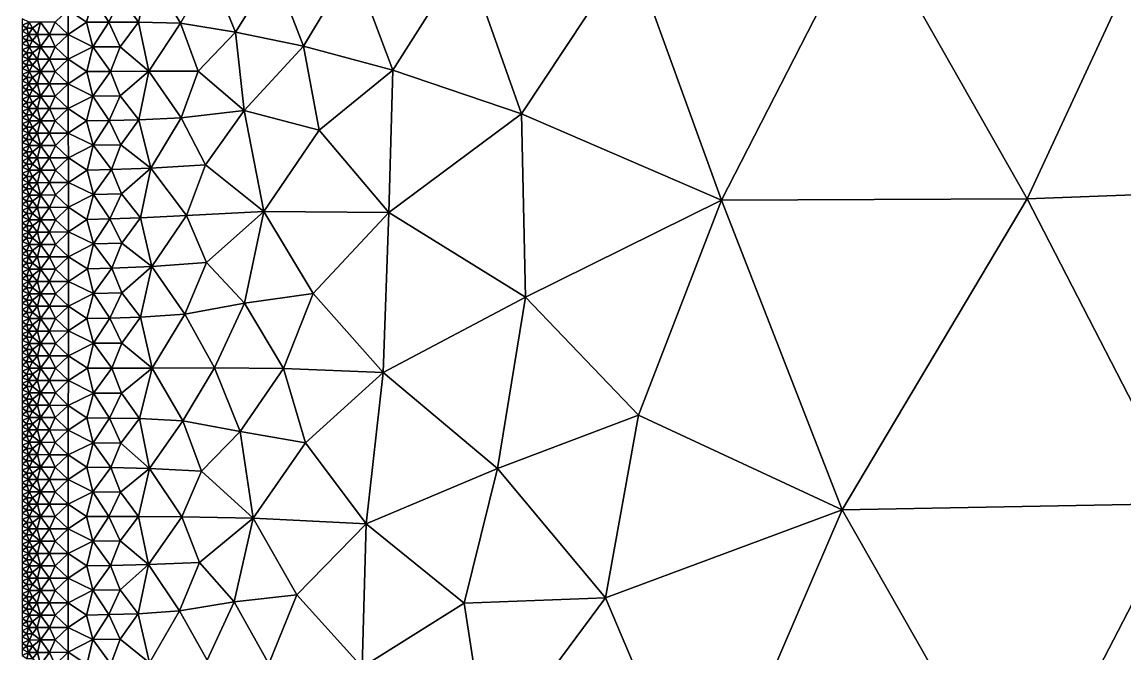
# Model space of a CAD drawing. Header units: metres. Extents: x 1 to 72, y -280 to 0.
# Drawn here: x 1 to 36.75, y -117.62 to -97.16 of the extents above; entities that cross this region are included whole.
import ezdxf

# ---------------------------------------------------------------- set-up
doc = ezdxf.new("R2010")
doc.units = ezdxf.units.M

msp = doc.modelspace()

# ---------------------------------------------------------------- linework, layer by layer
at = {"layer": 'layer', "color": 0}
for points in [[(33.5825, -102.881), (38.3896, -92.5275), (28.378, -93.7334)], [(45.0783, -102.451), (38.3896, -92.5275), (33.5825, -102.881)], [(23.6726, -102.923), (28.378, -93.7334), (20.7201, -94.7943)], [(33.5825, -102.881), (28.378, -93.7334), (23.6726, -102.923)], [(13.0155, -98.7092), (15.3782, -95.001), (11.7231, -95.268)], [(17.1884, -100.131), (15.3782, -95.001), (13.0155, -98.7092)], [(17.1884, -100.131), (20.7201, -94.7943), (15.3782, -95.001)], [(23.6726, -102.923), (20.7201, -94.7943), (17.1884, -100.131)], [(10.1263, -97.9306), (11.7231, -95.268), (9.16863, -95.4787)], [(13.0155, -98.7092), (11.7231, -95.268), (10.1263, -97.9306)], [(5.16825, -95.5267), (4.19933, -96.3503), (4.7739, -97.1569)], [(5.16825, -95.5267), (4.7739, -97.1569), (6.13369, -97.1937)], [(5.16825, -95.5267), (6.13369, -97.1937), (7.10691, -95.4977)], [(7.10691, -95.4977), (6.13369, -97.1937), (7.91557, -97.4803)], [(7.91557, -97.4803), (9.16863, -95.4787), (7.10691, -95.4977)], [(10.1263, -97.9306), (9.16863, -95.4787), (7.91557, -97.4803)], [(3.30418, -96.3534), (2.49474, -96.7552), (3.08923, -97.1567)], [(3.30418, -96.3534), (3.08923, -97.1567), (3.81583, -97.1563)], [(3.30418, -96.3534), (3.81583, -97.1563), (4.19933, -96.3503)], [(4.19933, -96.3503), (3.81583, -97.1563), (4.7739, -97.1569)], [(2.49474, -96.7552), (2.07622, -97.1552), (2.49345, -97.5561)], [(2.49474, -96.7552), (2.49345, -97.5561), (3.08923, -97.1567)], [(1, -97.0536), (1, -97.2538), (1.22552, -97.154)], [(1.22552, -97.154), (1, -97.2538), (1.15502, -97.354)], [(1.22552, -97.154), (1.15502, -97.354), (1.33688, -97.3542)], [(1.22552, -97.154), (1.33688, -97.3542), (1.59409, -97.1544)], [(1.59409, -97.1544), (1.33688, -97.3542), (1.49523, -97.5546)], [(1.59409, -97.1544), (1.49523, -97.5546), (1.88992, -97.5552)], [(1.59409, -97.1544), (1.88992, -97.5552), (2.07622, -97.1552)], [(2.07622, -97.1552), (1.88992, -97.5552), (2.49345, -97.5561)], [(3.08923, -97.1567), (2.49345, -97.5561), (3.29738, -97.9563)], [(3.08923, -97.1567), (3.29738, -97.9563), (3.81583, -97.1563)], [(3.81583, -97.1563), (3.29738, -97.9563), (4.18201, -97.9554)], [(3.81583, -97.1563), (4.18201, -97.9554), (4.7739, -97.1569)], [(4.7739, -97.1569), (4.18201, -97.9554), (5.10483, -98.7422)], [(4.7739, -97.1569), (5.10483, -98.7422), (6.13369, -97.1937)], [(6.13369, -97.1937), (5.10483, -98.7422), (6.70956, -98.7435)], [(6.13369, -97.1937), (6.70956, -98.7435), (7.91557, -97.4803)], [(1, -97.2538), (1, -97.454), (1.15502, -97.354)], [(1.15502, -97.354), (1, -97.454), (1.21139, -97.5543)], [(1, -97.454), (1, -97.6541), (1.21139, -97.5543)], [(1.21139, -97.5543), (1, -97.6541), (1.155, -97.7543)], [(1.21139, -97.5543), (1.155, -97.7543), (1.3369, -97.7545)], [(1.15502, -97.354), (1.21139, -97.5543), (1.33688, -97.3542)], [(1.33688, -97.3542), (1.21139, -97.5543), (1.49523, -97.5546)], [(1.21139, -97.5543), (1.3369, -97.7545), (1.49523, -97.5546)], [(1.49523, -97.5546), (1.3369, -97.7545), (1.59414, -97.955)], [(1.49523, -97.5546), (1.59414, -97.955), (1.88992, -97.5552)], [(1.88992, -97.5552), (1.59414, -97.955), (2.07637, -97.9557)], [(1.88992, -97.5552), (2.07637, -97.9557), (2.49345, -97.5561)], [(2.49345, -97.5561), (2.07637, -97.9557), (2.4951, -98.3562)], [(2.49345, -97.5561), (2.4951, -98.3562), (3.29738, -97.9563)], [(8.19892, -100.022), (7.91557, -97.4803), (6.70956, -98.7435)], [(8.19892, -100.022), (10.1263, -97.9306), (7.91557, -97.4803)], [(1, -97.6541), (1, -97.8543), (1.155, -97.7543)], [(1.155, -97.7543), (1, -97.8543), (1.22554, -97.9546)], [(1, -97.8543), (1, -98.0544), (1.22554, -97.9546)], [(1.22554, -97.9546), (1, -98.0544), (1.15505, -98.1547)], [(1.155, -97.7543), (1.22554, -97.9546), (1.3369, -97.7545)], [(1.22554, -97.9546), (1.15505, -98.1547), (1.33695, -98.1548)], [(1.3369, -97.7545), (1.22554, -97.9546), (1.59414, -97.955)], [(1.22554, -97.9546), (1.33695, -98.1548), (1.59414, -97.955)], [(1.59414, -97.955), (1.33695, -98.1548), (1.49539, -98.3552)], [(1.59414, -97.955), (1.49539, -98.3552), (1.89039, -98.3556)], [(1.59414, -97.955), (1.89039, -98.3556), (2.07637, -97.9557)], [(10.6313, -100.653), (10.1263, -97.9306), (8.19892, -100.022)], [(10.6313, -100.653), (13.0155, -98.7092), (10.1263, -97.9306)], [(1, -98.0544), (1, -98.2546), (1.15505, -98.1547)], [(1.15505, -98.1547), (1, -98.2546), (1.21144, -98.3549)], [(1, -98.2546), (1, -98.4548), (1.21144, -98.3549)], [(1.15505, -98.1547), (1.21144, -98.3549), (1.33695, -98.1548)], [(1.33695, -98.1548), (1.21144, -98.3549), (1.49539, -98.3552)], [(2.07637, -97.9557), (1.89039, -98.3556), (2.4951, -98.3562)], [(3.29738, -97.9563), (2.4951, -98.3562), (3.09989, -98.7559)], [(3.29738, -97.9563), (3.09989, -98.7559), (3.86987, -98.7529)], [(3.29738, -97.9563), (3.86987, -98.7529), (4.18201, -97.9554)], [(4.18201, -97.9554), (3.86987, -98.7529), (5.10483, -98.7422)], [(1.21144, -98.3549), (1, -98.4548), (1.15504, -98.555)], [(1, -98.4548), (1, -98.6549), (1.15504, -98.555)], [(1.15504, -98.555), (1, -98.6549), (1.2256, -98.7552)], [(1, -98.6549), (1, -98.8551), (1.2256, -98.7552)], [(1.21144, -98.3549), (1.15504, -98.555), (1.337, -98.5551)], [(1.15504, -98.555), (1.2256, -98.7552), (1.337, -98.5551)], [(1.21144, -98.3549), (1.337, -98.5551), (1.49539, -98.3552)], [(1.337, -98.5551), (1.2256, -98.7552), (1.59435, -98.7555)], [(1.49539, -98.3552), (1.337, -98.5551), (1.59435, -98.7555)], [(1.49539, -98.3552), (1.59435, -98.7555), (1.89039, -98.3556)], [(1.89039, -98.3556), (1.59435, -98.7555), (2.07697, -98.7559)], [(1.89039, -98.3556), (2.07697, -98.7559), (2.4951, -98.3562)], [(2.4951, -98.3562), (2.07697, -98.7559), (2.49561, -99.1557)], [(2.4951, -98.3562), (2.49561, -99.1557), (3.09989, -98.7559)], [(1.2256, -98.7552), (1, -98.8551), (1.15508, -98.9553)], [(1, -98.8551), (1, -99.0552), (1.15508, -98.9553)], [(1.15508, -98.9553), (1, -99.0552), (1.21147, -99.1554)], [(1.2256, -98.7552), (1.15508, -98.9553), (1.33702, -98.9554)], [(1.15508, -98.9553), (1.21147, -99.1554), (1.33702, -98.9554)], [(1.33702, -98.9554), (1.21147, -99.1554), (1.49547, -99.1556)], [(1.2256, -98.7552), (1.33702, -98.9554), (1.59435, -98.7555)], [(1.59435, -98.7555), (1.33702, -98.9554), (1.49547, -99.1556)], [(1.59435, -98.7555), (1.49547, -99.1556), (1.8906, -99.1558)], [(1.59435, -98.7555), (1.8906, -99.1558), (2.07697, -98.7559)], [(2.07697, -98.7559), (1.8906, -99.1558), (2.49561, -99.1557)], [(3.09989, -98.7559), (2.49561, -99.1557), (3.29932, -99.5521)], [(3.09989, -98.7559), (3.29932, -99.5521), (3.86987, -98.7529)], [(3.86987, -98.7529), (3.29932, -99.5521), (4.18545, -99.545)], [(3.86987, -98.7529), (4.18545, -99.545), (5.10483, -98.7422)], [(5.10483, -98.7422), (4.18545, -99.545), (4.78347, -100.32)], [(5.10483, -98.7422), (4.78347, -100.32), (6.15838, -100.252)], [(5.10483, -98.7422), (6.15838, -100.252), (6.70956, -98.7435)], [(6.70956, -98.7435), (6.15838, -100.252), (8.19892, -100.022)], [(12.8939, -103.327), (13.0155, -98.7092), (10.6313, -100.653)], [(12.8939, -103.327), (17.1884, -100.131), (13.0155, -98.7092)], [(1, -99.0552), (1, -99.2554), (1.21147, -99.1554)], [(1.21147, -99.1554), (1, -99.2554), (1.15505, -99.3556)], [(1, -99.2554), (1, -99.4556), (1.15505, -99.3556)], [(1.15505, -99.3556), (1, -99.4556), (1.2256, -99.5557)], [(1.21147, -99.1554), (1.15505, -99.3556), (1.33702, -99.3556)], [(1.15505, -99.3556), (1.2256, -99.5557), (1.33702, -99.3556)], [(1.21147, -99.1554), (1.33702, -99.3556), (1.49547, -99.1556)], [(1.33702, -99.3556), (1.2256, -99.5557), (1.59436, -99.5558)], [(1.49547, -99.1556), (1.33702, -99.3556), (1.59436, -99.5558)], [(1.49547, -99.1556), (1.59436, -99.5558), (1.8906, -99.1558)], [(1.8906, -99.1558), (1.59436, -99.5558), (2.07691, -99.5559)], [(1.8906, -99.1558), (2.07691, -99.5559), (2.49561, -99.1557)], [(2.49561, -99.1557), (2.07691, -99.5559), (2.49489, -99.9549)], [(2.49561, -99.1557), (2.49489, -99.9549), (3.29932, -99.5521)], [(1, -99.4556), (1, -99.6557), (1.2256, -99.5557)], [(1.2256, -99.5557), (1, -99.6557), (1.15508, -99.7559)], [(1, -99.6557), (1, -99.8559), (1.15508, -99.7559)], [(1.2256, -99.5557), (1.15508, -99.7559), (1.33702, -99.7559)], [(1.2256, -99.5557), (1.33702, -99.7559), (1.59436, -99.5558)], [(1.59436, -99.5558), (1.33702, -99.7559), (1.49548, -99.9561)], [(1.59436, -99.5558), (1.49548, -99.9561), (1.89053, -99.9559)], [(1.59436, -99.5558), (1.89053, -99.9559), (2.07691, -99.5559)], [(2.07691, -99.5559), (1.89053, -99.9559), (2.49489, -99.9549)], [(3.29932, -99.5521), (2.49489, -99.9549), (3.0925, -100.351)], [(3.29932, -99.5521), (3.0925, -100.351), (3.82085, -100.343)], [(3.29932, -99.5521), (3.82085, -100.343), (4.18545, -99.545)], [(4.18545, -99.545), (3.82085, -100.343), (4.78347, -100.32)], [(1.15508, -99.7559), (1, -99.8559), (1.21148, -99.956)], [(1, -99.8559), (1, -100.056), (1.21148, -99.956)], [(1.21148, -99.956), (1, -100.056), (1.15506, -100.156)], [(1, -100.056), (1, -100.256), (1.15506, -100.156)], [(1.21148, -99.956), (1.15506, -100.156), (1.33706, -100.156)], [(1.15508, -99.7559), (1.21148, -99.956), (1.33702, -99.7559)], [(1.33702, -99.7559), (1.21148, -99.956), (1.49548, -99.9561)], [(1.21148, -99.956), (1.33706, -100.156), (1.49548, -99.9561)], [(1.49548, -99.9561), (1.33706, -100.156), (1.59455, -100.356)], [(1.49548, -99.9561), (1.59455, -100.356), (1.89053, -99.9559)], [(1.89053, -99.9559), (1.59455, -100.356), (2.07729, -100.356)], [(1.89053, -99.9559), (2.07729, -100.356), (2.49489, -99.9549)], [(2.49489, -99.9549), (2.07729, -100.356), (2.49703, -100.754)], [(2.49489, -99.9549), (2.49703, -100.754), (3.0925, -100.351)], [(6.15838, -100.252), (6.94977, -101.781), (8.19892, -100.022)], [(8.83897, -103.295), (8.19892, -100.022), (6.94977, -101.781)], [(8.83897, -103.295), (10.6313, -100.653), (8.19892, -100.022)], [(1.15506, -100.156), (1, -100.256), (1.22566, -100.356)], [(1, -100.256), (1, -100.456), (1.22566, -100.356)], [(1.22566, -100.356), (1, -100.456), (1.15513, -100.556)], [(1, -100.456), (1, -100.657), (1.15513, -100.556)], [(1.15506, -100.156), (1.22566, -100.356), (1.33706, -100.156)], [(1.22566, -100.356), (1.15513, -100.556), (1.33714, -100.556)], [(1.33706, -100.156), (1.22566, -100.356), (1.59455, -100.356)], [(1.22566, -100.356), (1.33714, -100.556), (1.59455, -100.356)], [(1.59455, -100.356), (1.33714, -100.556), (1.49578, -100.756)], [(1.59455, -100.356), (1.49578, -100.756), (1.89134, -100.756)], [(1.59455, -100.356), (1.89134, -100.756), (2.07729, -100.356)], [(2.07729, -100.356), (1.89134, -100.756), (2.49703, -100.754)], [(3.0925, -100.351), (2.49703, -100.754), (3.30921, -101.145)], [(3.0925, -100.351), (3.30921, -101.145), (3.82085, -100.343)], [(3.82085, -100.343), (3.30921, -101.145), (4.20721, -101.129)], [(3.82085, -100.343), (4.20721, -101.129), (4.78347, -100.32)], [(4.78347, -100.32), (4.20721, -101.129), (5.17923, -101.884)], [(4.78347, -100.32), (5.17923, -101.884), (6.15838, -100.252)], [(6.15838, -100.252), (5.17923, -101.884), (6.94977, -101.781)], [(17.316, -106.067), (17.1884, -100.131), (12.8939, -103.327)], [(17.316, -106.067), (23.6726, -102.923), (17.1884, -100.131)], [(1.15513, -100.556), (1, -100.657), (1.21159, -100.757)], [(1, -100.657), (1, -100.857), (1.21159, -100.757)], [(1.21159, -100.757), (1, -100.857), (1.15516, -100.957)], [(1.15513, -100.556), (1.21159, -100.757), (1.33714, -100.556)], [(1.21159, -100.757), (1.15516, -100.957), (1.33729, -100.957)], [(1.33714, -100.556), (1.21159, -100.757), (1.49578, -100.756)], [(1.21159, -100.757), (1.33729, -100.957), (1.49578, -100.756)], [(1.49578, -100.756), (1.33729, -100.957), (1.59516, -101.157)], [(1.49578, -100.756), (1.59516, -101.157), (1.89134, -100.756)], [(1.89134, -100.756), (1.59516, -101.157), (2.07891, -101.156)], [(1.89134, -100.756), (2.07891, -101.156), (2.49703, -100.754)], [(2.49703, -100.754), (2.07891, -101.156), (2.50095, -101.553)], [(2.49703, -100.754), (2.50095, -101.553), (3.30921, -101.145)], [(12.8939, -103.327), (10.6313, -100.653), (8.83897, -103.295)], [(1, -100.857), (1, -101.057), (1.15516, -100.957)], [(1.15516, -100.957), (1, -101.057), (1.22584, -101.157)], [(1, -101.057), (1, -101.257), (1.22584, -101.157)], [(1.22584, -101.157), (1, -101.257), (1.15524, -101.357)], [(1.15516, -100.957), (1.22584, -101.157), (1.33729, -100.957)], [(1.22584, -101.157), (1.15524, -101.357), (1.3374, -101.357)], [(1.33729, -100.957), (1.22584, -101.157), (1.59516, -101.157)], [(1.22584, -101.157), (1.3374, -101.357), (1.59516, -101.157)], [(1.59516, -101.157), (1.3374, -101.357), (1.49623, -101.557)], [(1.59516, -101.157), (1.49623, -101.557), (1.89269, -101.556)], [(1.59516, -101.157), (1.89269, -101.556), (2.07891, -101.156)], [(2.07891, -101.156), (1.89269, -101.556), (2.50095, -101.553)], [(3.30921, -101.145), (2.50095, -101.553), (3.11324, -101.947)], [(3.30921, -101.145), (3.11324, -101.947), (3.89881, -101.931)], [(3.30921, -101.145), (3.89881, -101.931), (4.20721, -101.129)], [(4.20721, -101.129), (3.89881, -101.931), (5.17923, -101.884)], [(1, -101.257), (1, -101.457), (1.15524, -101.357)], [(1.15524, -101.357), (1, -101.457), (1.21175, -101.557)], [(1, -101.457), (1, -101.657), (1.21175, -101.557)], [(1.15524, -101.357), (1.21175, -101.557), (1.3374, -101.357)], [(1.3374, -101.357), (1.21175, -101.557), (1.49623, -101.557)], [(1.21175, -101.557), (1, -101.657), (1.15525, -101.757)], [(1, -101.657), (1, -101.857), (1.15525, -101.757)], [(1.15525, -101.757), (1, -101.857), (1.22599, -101.957)], [(1, -101.857), (1, -102.058), (1.22599, -101.957)], [(1.21175, -101.557), (1.15525, -101.757), (1.33753, -101.757)], [(1.15525, -101.757), (1.22599, -101.957), (1.33753, -101.757)], [(1.21175, -101.557), (1.33753, -101.757), (1.49623, -101.557)], [(1.33753, -101.757), (1.22599, -101.957), (1.59569, -101.957)], [(1.49623, -101.557), (1.33753, -101.757), (1.59569, -101.957)], [(1.49623, -101.557), (1.59569, -101.957), (1.89269, -101.556)], [(1.89269, -101.556), (1.59569, -101.957), (2.08034, -101.956)], [(1.89269, -101.556), (2.08034, -101.956), (2.50095, -101.553)], [(2.50095, -101.553), (2.08034, -101.956), (2.50257, -102.353)], [(2.50095, -101.553), (2.50257, -102.353), (3.11324, -101.947)], [(3.89881, -101.931), (4.22416, -102.722), (5.17923, -101.884)], [(5.17923, -101.884), (4.22416, -102.722), (4.84201, -103.497)], [(5.17923, -101.884), (4.84201, -103.497), (6.33389, -103.416)], [(5.17923, -101.884), (6.33389, -103.416), (6.94977, -101.781)], [(6.94977, -101.781), (6.33389, -103.416), (8.83897, -103.295)], [(1.22599, -101.957), (1, -102.058), (1.1553, -102.158)], [(1, -102.058), (1, -102.258), (1.1553, -102.158)], [(1.1553, -102.158), (1, -102.258), (1.21181, -102.358)], [(1.22599, -101.957), (1.1553, -102.158), (1.33757, -102.158)], [(1.1553, -102.158), (1.21181, -102.358), (1.33757, -102.158)], [(1.33757, -102.158), (1.21181, -102.358), (1.4964, -102.358)], [(1.22599, -101.957), (1.33757, -102.158), (1.59569, -101.957)], [(1.59569, -101.957), (1.33757, -102.158), (1.4964, -102.358)], [(1.59569, -101.957), (1.4964, -102.358), (1.89326, -102.356)], [(1.59569, -101.957), (1.89326, -102.356), (2.08034, -101.956)], [(2.08034, -101.956), (1.89326, -102.356), (2.50257, -102.353)], [(3.11324, -101.947), (2.50257, -102.353), (3.31727, -102.742)], [(3.11324, -101.947), (3.31727, -102.742), (3.89881, -101.931)], [(3.89881, -101.931), (3.31727, -102.742), (4.22416, -102.722)], [(1, -102.258), (1, -102.458), (1.21181, -102.358)], [(1.21181, -102.358), (1, -102.458), (1.15526, -102.558)], [(1, -102.458), (1, -102.658), (1.15526, -102.558)], [(1.15526, -102.558), (1, -102.658), (1.22599, -102.758)], [(1.21181, -102.358), (1.15526, -102.558), (1.33756, -102.558)], [(1.15526, -102.558), (1.22599, -102.758), (1.33756, -102.558)], [(1.21181, -102.358), (1.33756, -102.558), (1.4964, -102.358)], [(1.33756, -102.558), (1.22599, -102.758), (1.59571, -102.757)], [(1.4964, -102.358), (1.33756, -102.558), (1.59571, -102.757)], [(1.4964, -102.358), (1.59571, -102.757), (1.89326, -102.356)], [(1.89326, -102.356), (1.59571, -102.757), (2.08037, -102.756)], [(1.89326, -102.356), (2.08037, -102.756), (2.50257, -102.353)], [(2.50257, -102.353), (2.08037, -102.756), (2.50137, -103.153)], [(2.50257, -102.353), (2.50137, -103.153), (3.31727, -102.742)], [(38.6675, -112.753), (45.0783, -102.451), (33.5825, -102.881)], [(1, -102.658), (1, -102.858), (1.22599, -102.758)], [(1.22599, -102.758), (1, -102.858), (1.15528, -102.958)], [(1, -102.858), (1, -103.058), (1.15528, -102.958)], [(1.15528, -102.958), (1, -103.058), (1.21177, -103.158)], [(1.22599, -102.758), (1.15528, -102.958), (1.33753, -102.958)], [(1.15528, -102.958), (1.21177, -103.158), (1.33753, -102.958)], [(1.33753, -102.958), (1.21177, -103.158), (1.4963, -103.158)], [(1.22599, -102.758), (1.33753, -102.958), (1.59571, -102.757)], [(1.59571, -102.757), (1.33753, -102.958), (1.4963, -103.158)], [(1.59571, -102.757), (1.4963, -103.158), (1.89297, -103.157)], [(1.59571, -102.757), (1.89297, -103.157), (2.08037, -102.756)], [(2.08037, -102.756), (1.89297, -103.157), (2.50137, -103.153)], [(3.31727, -102.742), (2.50137, -103.153), (3.1042, -103.547)], [(3.31727, -102.742), (3.1042, -103.547), (3.84619, -103.532)], [(3.31727, -102.742), (3.84619, -103.532), (4.22416, -102.722)], [(4.22416, -102.722), (3.84619, -103.532), (4.84201, -103.497)], [(20.9816, -109.885), (23.6726, -102.923), (17.316, -106.067)], [(27.582, -112.952), (23.6726, -102.923), (20.9816, -109.885)], [(27.582, -112.952), (33.5825, -102.881), (23.6726, -102.923)], [(38.6675, -112.753), (33.5825, -102.881), (27.582, -112.952)], [(1, -103.058), (1, -103.259), (1.21177, -103.158)], [(1.21177, -103.158), (1, -103.259), (1.15524, -103.359)], [(1, -103.259), (1, -103.459), (1.15524, -103.359)], [(1.21177, -103.158), (1.15524, -103.359), (1.33751, -103.358)], [(1.21177, -103.158), (1.33751, -103.358), (1.4963, -103.158)], [(1.4963, -103.158), (1.33751, -103.358), (1.59565, -103.558)], [(1.4963, -103.158), (1.59565, -103.558), (1.89297, -103.157)], [(1.89297, -103.157), (1.59565, -103.558), (2.08016, -103.557)], [(1.89297, -103.157), (2.08016, -103.557), (2.50137, -103.153)], [(2.50137, -103.153), (2.08016, -103.557), (2.50198, -103.954)], [(2.50137, -103.153), (2.50198, -103.954), (3.1042, -103.547)], [(6.33389, -103.416), (6.9752, -104.94), (8.83897, -103.295)], [(8.20793, -106.262), (8.83897, -103.295), (6.9752, -104.94)], [(10.438, -105.952), (8.83897, -103.295), (8.20793, -106.262)], [(10.438, -105.952), (12.8939, -103.327), (8.83897, -103.295)], [(1.15524, -103.359), (1, -103.459), (1.22597, -103.559)], [(1, -103.459), (1, -103.659), (1.22597, -103.559)], [(1.22597, -103.559), (1, -103.659), (1.15528, -103.759)], [(1, -103.659), (1, -103.859), (1.15528, -103.759)], [(1.15524, -103.359), (1.22597, -103.559), (1.33751, -103.358)], [(1.22597, -103.559), (1.15528, -103.759), (1.33753, -103.759)], [(1.33751, -103.358), (1.22597, -103.559), (1.59565, -103.558)], [(1.22597, -103.559), (1.33753, -103.759), (1.59565, -103.558)], [(1.59565, -103.558), (1.33753, -103.759), (1.49637, -103.959)], [(1.59565, -103.558), (1.49637, -103.959), (1.89318, -103.957)], [(1.59565, -103.558), (1.89318, -103.957), (2.08016, -103.557)], [(2.08016, -103.557), (1.89318, -103.957), (2.50198, -103.954)], [(3.1042, -103.547), (2.50198, -103.954), (3.32061, -104.342)], [(3.1042, -103.547), (3.32061, -104.342), (3.84619, -103.532)], [(3.84619, -103.532), (3.32061, -104.342), (4.23143, -104.32)], [(3.84619, -103.532), (4.23143, -104.32), (4.84201, -103.497)], [(4.84201, -103.497), (4.23143, -104.32), (5.20746, -105.074)], [(4.84201, -103.497), (5.20746, -105.074), (6.33389, -103.416)], [(6.33389, -103.416), (5.20746, -105.074), (6.9752, -104.94)], [(12.7054, -108.507), (12.8939, -103.327), (10.438, -105.952)], [(12.7054, -108.507), (17.316, -106.067), (12.8939, -103.327)], [(1.15528, -103.759), (1, -103.859), (1.2118, -103.959)], [(1, -103.859), (1, -104.059), (1.2118, -103.959)], [(1.2118, -103.959), (1, -104.059), (1.15528, -104.159)], [(1.15528, -103.759), (1.2118, -103.959), (1.33753, -103.759)], [(1.2118, -103.959), (1.15528, -104.159), (1.33759, -104.159)], [(1.33753, -103.759), (1.2118, -103.959), (1.49637, -103.959)], [(1.2118, -103.959), (1.33759, -104.159), (1.49637, -103.959)], [(1.49637, -103.959), (1.33759, -104.159), (1.5959, -104.359)], [(1.49637, -103.959), (1.5959, -104.359), (1.89318, -103.957)], [(1.89318, -103.957), (1.5959, -104.359), (2.08089, -104.357)], [(1.89318, -103.957), (2.08089, -104.357), (2.50198, -103.954)], [(2.50198, -103.954), (2.08089, -104.357), (2.50419, -104.755)], [(2.50198, -103.954), (2.50419, -104.755), (3.32061, -104.342)], [(1, -104.059), (1, -104.259), (1.15528, -104.159)], [(1.15528, -104.159), (1, -104.259), (1.22605, -104.359)], [(1, -104.259), (1, -104.46), (1.22605, -104.359)], [(1.22605, -104.359), (1, -104.46), (1.15533, -104.56)], [(1.15528, -104.159), (1.22605, -104.359), (1.33759, -104.159)], [(1.22605, -104.359), (1.15533, -104.56), (1.33765, -104.559)], [(1.33759, -104.159), (1.22605, -104.359), (1.5959, -104.359)], [(1.22605, -104.359), (1.33765, -104.559), (1.5959, -104.359)], [(1.5959, -104.359), (1.33765, -104.559), (1.49657, -104.759)], [(1.5959, -104.359), (1.49657, -104.759), (1.89383, -104.758)], [(1.5959, -104.359), (1.89383, -104.758), (2.08089, -104.357)], [(2.08089, -104.357), (1.89383, -104.758), (2.50419, -104.755)], [(3.32061, -104.342), (2.50419, -104.755), (3.11802, -105.149)], [(3.32061, -104.342), (3.11802, -105.149), (3.91026, -105.13)], [(3.32061, -104.342), (3.91026, -105.13), (4.23143, -104.32)], [(4.23143, -104.32), (3.91026, -105.13), (5.20746, -105.074)], [(1, -104.46), (1, -104.66), (1.15533, -104.56)], [(1.15533, -104.56), (1, -104.66), (1.21187, -104.76)], [(1, -104.66), (1, -104.86), (1.21187, -104.76)], [(1.15533, -104.56), (1.21187, -104.76), (1.33765, -104.559)], [(1.33765, -104.559), (1.21187, -104.76), (1.49657, -104.759)], [(1.21187, -104.76), (1, -104.86), (1.15531, -104.96)], [(1, -104.86), (1, -105.06), (1.15531, -104.96)], [(1.15531, -104.96), (1, -105.06), (1.22609, -105.16)], [(1, -105.06), (1, -105.26), (1.22609, -105.16)], [(1.21187, -104.76), (1.15531, -104.96), (1.33769, -104.96)], [(1.15531, -104.96), (1.22609, -105.16), (1.33769, -104.96)], [(1.21187, -104.76), (1.33769, -104.96), (1.49657, -104.759)], [(1.33769, -104.96), (1.22609, -105.16), (1.59606, -105.159)], [(1.49657, -104.759), (1.33769, -104.96), (1.59606, -105.159)], [(1.49657, -104.759), (1.59606, -105.159), (1.89383, -104.758)], [(1.89383, -104.758), (1.59606, -105.159), (2.0814, -105.158)], [(1.89383, -104.758), (2.0814, -105.158), (2.50419, -104.755)], [(2.50419, -104.755), (2.0814, -105.158), (2.504, -105.556)], [(2.50419, -104.755), (2.504, -105.556), (3.11802, -105.149)], [(3.91026, -105.13), (4.22982, -105.927), (5.20746, -105.074)], [(5.20746, -105.074), (4.22982, -105.927), (4.83808, -106.718)], [(5.20746, -105.074), (4.83808, -106.718), (6.28099, -106.621)], [(5.20746, -105.074), (6.28099, -106.621), (6.9752, -104.94)], [(6.9752, -104.94), (6.28099, -106.621), (8.20793, -106.262)], [(1.22609, -105.16), (1, -105.26), (1.15533, -105.36)], [(1, -105.26), (1, -105.46), (1.15533, -105.36)], [(1.15533, -105.36), (1, -105.46), (1.21185, -105.56)], [(1, -105.46), (1, -105.661), (1.21185, -105.56)], [(1.22609, -105.16), (1.15533, -105.36), (1.33767, -105.36)], [(1.15533, -105.36), (1.21185, -105.56), (1.33767, -105.36)], [(1.33767, -105.36), (1.21185, -105.56), (1.49651, -105.56)], [(1.22609, -105.16), (1.33767, -105.36), (1.59606, -105.159)], [(1.59606, -105.159), (1.33767, -105.36), (1.49651, -105.56)], [(1.59606, -105.159), (1.49651, -105.56), (1.89374, -105.559)], [(1.59606, -105.159), (1.89374, -105.559), (2.0814, -105.158)], [(2.0814, -105.158), (1.89374, -105.559), (2.504, -105.556)], [(3.11802, -105.149), (2.504, -105.556), (3.32012, -105.947)], [(3.11802, -105.149), (3.32012, -105.947), (3.91026, -105.13)], [(3.91026, -105.13), (3.32012, -105.947), (4.22982, -105.927)], [(1.21185, -105.56), (1, -105.661), (1.15527, -105.761)], [(1, -105.661), (1, -105.861), (1.15527, -105.761)], [(1.15527, -105.761), (1, -105.861), (1.22601, -105.961)], [(1.21185, -105.56), (1.15527, -105.761), (1.3376, -105.76)], [(1.15527, -105.761), (1.22601, -105.961), (1.3376, -105.76)], [(1.21185, -105.56), (1.3376, -105.76), (1.49651, -105.56)], [(1.3376, -105.76), (1.22601, -105.961), (1.5958, -105.96)], [(1.49651, -105.56), (1.3376, -105.76), (1.5958, -105.96)], [(1.49651, -105.56), (1.5958, -105.96), (1.89374, -105.559)], [(1.89374, -105.559), (1.5958, -105.96), (2.08068, -105.959)], [(1.89374, -105.559), (2.08068, -105.959), (2.504, -105.556)], [(2.504, -105.556), (2.08068, -105.959), (2.50167, -106.358)], [(2.504, -105.556), (2.50167, -106.358), (3.32012, -105.947)], [(1, -105.861), (1, -106.061), (1.22601, -105.961)], [(1.22601, -105.961), (1, -106.061), (1.15528, -106.161)], [(1, -106.061), (1, -106.261), (1.15528, -106.161)], [(1.15528, -106.161), (1, -106.261), (1.21176, -106.361)], [(1.22601, -105.961), (1.15528, -106.161), (1.33754, -106.161)], [(1.15528, -106.161), (1.21176, -106.361), (1.33754, -106.161)], [(1.33754, -106.161), (1.21176, -106.361), (1.49627, -106.361)], [(1.22601, -105.961), (1.33754, -106.161), (1.5958, -105.96)], [(1.5958, -105.96), (1.33754, -106.161), (1.49627, -106.361)], [(1.5958, -105.96), (1.49627, -106.361), (1.89302, -106.36)], [(1.5958, -105.96), (1.89302, -106.36), (2.08068, -105.959)], [(2.08068, -105.959), (1.89302, -106.36), (2.50167, -106.358)], [(3.32012, -105.947), (2.50167, -106.358), (3.104, -106.756)], [(3.32012, -105.947), (3.104, -106.756), (3.84628, -106.746)], [(3.32012, -105.947), (3.84628, -106.746), (4.22982, -105.927)], [(4.22982, -105.927), (3.84628, -106.746), (4.83808, -106.718)], [(9.47976, -108.38), (10.438, -105.952), (8.20793, -106.262)], [(12.7054, -108.507), (10.438, -105.952), (9.47976, -108.38)], [(16.4103, -111.615), (17.316, -106.067), (12.7054, -108.507)], [(20.9816, -109.885), (17.316, -106.067), (16.4103, -111.615)], [(1, -106.261), (1, -106.461), (1.21176, -106.361)], [(1.21176, -106.361), (1, -106.461), (1.15523, -106.561)], [(1, -106.461), (1, -106.661), (1.15523, -106.561)], [(1.21176, -106.361), (1.15523, -106.561), (1.33748, -106.561)], [(1.21176, -106.361), (1.33748, -106.561), (1.49627, -106.361)], [(1.49627, -106.361), (1.33748, -106.561), (1.59558, -106.761)], [(1.49627, -106.361), (1.59558, -106.761), (1.89302, -106.36)], [(1.89302, -106.36), (1.59558, -106.761), (2.08004, -106.761)], [(1.89302, -106.36), (2.08004, -106.761), (2.50167, -106.358)], [(2.50167, -106.358), (2.08004, -106.761), (2.5016, -107.161)], [(2.50167, -106.358), (2.5016, -107.161), (3.104, -106.756)], [(6.28099, -106.621), (7.24138, -108.355), (8.20793, -106.262)], [(9.47976, -108.38), (8.20793, -106.262), (7.24138, -108.355)], [(1.15523, -106.561), (1, -106.661), (1.22594, -106.761)], [(1, -106.661), (1, -106.861), (1.22594, -106.761)], [(1.22594, -106.761), (1, -106.861), (1.15526, -106.962)], [(1, -106.861), (1, -107.062), (1.15526, -106.962)], [(1.15523, -106.561), (1.22594, -106.761), (1.33748, -106.561)], [(1.22594, -106.761), (1.15526, -106.962), (1.33748, -106.962)], [(1.33748, -106.561), (1.22594, -106.761), (1.59558, -106.761)], [(1.22594, -106.761), (1.33748, -106.962), (1.59558, -106.761)], [(1.59558, -106.761), (1.33748, -106.962), (1.49627, -107.162)], [(1.59558, -106.761), (1.49627, -107.162), (1.89299, -107.162)], [(1.59558, -106.761), (1.89299, -107.162), (2.08004, -106.761)], [(2.08004, -106.761), (1.89299, -107.162), (2.5016, -107.161)], [(3.104, -106.756), (2.5016, -107.161), (3.32014, -107.56)], [(3.104, -106.756), (3.32014, -107.56), (3.84628, -106.746)], [(3.84628, -106.746), (3.32014, -107.56), (4.23212, -107.552)], [(3.84628, -106.746), (4.23212, -107.552), (4.83808, -106.718)], [(4.83808, -106.718), (4.23212, -107.552), (5.21972, -108.36)], [(4.83808, -106.718), (5.21972, -108.36), (6.28099, -106.621)], [(6.28099, -106.621), (5.21972, -108.36), (7.24138, -108.355)], [(1.15526, -106.962), (1, -107.062), (1.21176, -107.162)], [(1, -107.062), (1, -107.262), (1.21176, -107.162)], [(1.21176, -107.162), (1, -107.262), (1.15525, -107.362)], [(1.21176, -107.162), (1.15525, -107.362), (1.33753, -107.362)], [(1.15526, -106.962), (1.21176, -107.162), (1.33748, -106.962)], [(1.33748, -106.962), (1.21176, -107.162), (1.49627, -107.162)], [(1.21176, -107.162), (1.33753, -107.362), (1.49627, -107.162)], [(1.49627, -107.162), (1.33753, -107.362), (1.59574, -107.562)], [(1.49627, -107.162), (1.59574, -107.562), (1.89299, -107.162)], [(1.89299, -107.162), (1.59574, -107.562), (2.08053, -107.563)], [(1.89299, -107.162), (2.08053, -107.563), (2.5016, -107.161)], [(2.5016, -107.161), (2.08053, -107.563), (2.50339, -107.964)], [(2.5016, -107.161), (2.50339, -107.964), (3.32014, -107.56)], [(1, -107.262), (1, -107.462), (1.15525, -107.362)], [(1.15525, -107.362), (1, -107.462), (1.22599, -107.562)], [(1, -107.462), (1, -107.662), (1.22599, -107.562)], [(1.22599, -107.562), (1, -107.662), (1.15529, -107.762)], [(1.15525, -107.362), (1.22599, -107.562), (1.33753, -107.362)], [(1.22599, -107.562), (1.15529, -107.762), (1.33757, -107.762)], [(1.33753, -107.362), (1.22599, -107.562), (1.59574, -107.562)], [(1.22599, -107.562), (1.33757, -107.762), (1.59574, -107.562)], [(1.59574, -107.562), (1.33757, -107.762), (1.49642, -107.963)], [(1.59574, -107.562), (1.49642, -107.963), (1.89346, -107.963)], [(1.59574, -107.562), (1.89346, -107.963), (2.08053, -107.563)], [(2.08053, -107.563), (1.89346, -107.963), (2.50339, -107.964)], [(3.32014, -107.56), (2.50339, -107.964), (3.11635, -108.367)], [(3.32014, -107.56), (3.11635, -108.367), (3.91016, -108.366)], [(3.32014, -107.56), (3.91016, -108.366), (4.23212, -107.552)], [(4.23212, -107.552), (3.91016, -108.366), (5.21972, -108.36)], [(1, -107.662), (1, -107.862), (1.15529, -107.762)], [(1.15529, -107.762), (1, -107.862), (1.21181, -107.963)], [(1, -107.862), (1, -108.062), (1.21181, -107.963)], [(1.21181, -107.963), (1, -108.062), (1.15527, -108.163)], [(1.21181, -107.963), (1.15527, -108.163), (1.33758, -108.163)], [(1.15529, -107.762), (1.21181, -107.963), (1.33757, -107.762)], [(1.33757, -107.762), (1.21181, -107.963), (1.49642, -107.963)], [(1.21181, -107.963), (1.33758, -108.163), (1.49642, -107.963)], [(1.49642, -107.963), (1.33758, -108.163), (1.59577, -108.364)], [(1.49642, -107.963), (1.59577, -108.364), (1.89346, -107.963)], [(1.89346, -107.963), (1.59577, -108.364), (2.08071, -108.365)], [(1.89346, -107.963), (2.08071, -108.365), (2.50339, -107.964)], [(2.50339, -107.964), (2.08071, -108.365), (2.50223, -108.767)], [(2.50339, -107.964), (2.50223, -108.767), (3.11635, -108.367)], [(1, -108.062), (1, -108.263), (1.15527, -108.163)], [(1.15527, -108.163), (1, -108.263), (1.226, -108.363)], [(1, -108.263), (1, -108.463), (1.226, -108.363)], [(1.15527, -108.163), (1.226, -108.363), (1.33758, -108.163)], [(1.33758, -108.163), (1.226, -108.363), (1.59577, -108.364)], [(1.226, -108.363), (1, -108.463), (1.15528, -108.563)], [(1, -108.463), (1, -108.663), (1.15528, -108.563)], [(1.15528, -108.563), (1, -108.663), (1.21175, -108.763)], [(1, -108.663), (1, -108.863), (1.21175, -108.763)], [(1.226, -108.363), (1.15528, -108.563), (1.33754, -108.563)], [(1.15528, -108.563), (1.21175, -108.763), (1.33754, -108.563)], [(1.33754, -108.563), (1.21175, -108.763), (1.49624, -108.764)], [(1.226, -108.363), (1.33754, -108.563), (1.59577, -108.364)], [(1.59577, -108.364), (1.33754, -108.563), (1.49624, -108.764)], [(1.59577, -108.364), (1.49624, -108.764), (1.89301, -108.765)], [(1.59577, -108.364), (1.89301, -108.765), (2.08071, -108.365)], [(2.08071, -108.365), (1.89301, -108.765), (2.50223, -108.767)], [(3.11635, -108.367), (2.50223, -108.767), (3.31501, -109.172)], [(3.11635, -108.367), (3.31501, -109.172), (3.91016, -108.366)], [(3.91016, -108.366), (3.31501, -109.172), (4.22248, -109.177)], [(3.91016, -108.366), (4.22248, -109.177), (5.21972, -108.36)], [(5.21972, -108.36), (4.22248, -109.177), (4.80642, -110)], [(5.21972, -108.36), (4.80642, -110), (6.2149, -110.075)], [(5.21972, -108.36), (6.2149, -110.075), (7.24138, -108.355)], [(7.24138, -108.355), (6.2149, -110.075), (8.06773, -110.42)], [(8.06773, -110.42), (9.47976, -108.38), (7.24138, -108.355)], [(10.1865, -110.787), (9.47976, -108.38), (8.06773, -110.42)], [(10.1865, -110.787), (12.7054, -108.507), (9.47976, -108.38)], [(12.1575, -113.411), (12.7054, -108.507), (10.1865, -110.787)], [(16.4103, -111.615), (12.7054, -108.507), (12.1575, -113.411)], [(1.21175, -108.763), (1, -108.863), (1.1552, -108.963)], [(1, -108.863), (1, -109.063), (1.1552, -108.963)], [(1.1552, -108.963), (1, -109.063), (1.22585, -109.164)], [(1.21175, -108.763), (1.1552, -108.963), (1.33741, -108.964)], [(1.1552, -108.963), (1.22585, -109.164), (1.33741, -108.964)], [(1.21175, -108.763), (1.33741, -108.964), (1.49624, -108.764)], [(1.33741, -108.964), (1.22585, -109.164), (1.59527, -109.165)], [(1.49624, -108.764), (1.33741, -108.964), (1.59527, -109.165)], [(1.49624, -108.764), (1.59527, -109.165), (1.89301, -108.765)], [(1.89301, -108.765), (1.59527, -109.165), (2.07939, -109.166)], [(1.89301, -108.765), (2.07939, -109.166), (2.50223, -108.767)], [(2.50223, -108.767), (2.07939, -109.166), (2.49844, -109.569)], [(2.50223, -108.767), (2.49844, -109.569), (3.31501, -109.172)], [(1, -109.063), (1, -109.263), (1.22585, -109.164)], [(1.22585, -109.164), (1, -109.263), (1.15518, -109.364)], [(1, -109.263), (1, -109.464), (1.15518, -109.364)], [(1.15518, -109.364), (1, -109.464), (1.21159, -109.564)], [(1.22585, -109.164), (1.15518, -109.364), (1.3373, -109.364)], [(1.15518, -109.364), (1.21159, -109.564), (1.3373, -109.364)], [(1.3373, -109.364), (1.21159, -109.564), (1.49581, -109.565)], [(1.22585, -109.164), (1.3373, -109.364), (1.59527, -109.165)], [(1.59527, -109.165), (1.3373, -109.364), (1.49581, -109.565)], [(1.59527, -109.165), (1.49581, -109.565), (1.89173, -109.566)], [(1.59527, -109.165), (1.89173, -109.566), (2.07939, -109.166)], [(2.07939, -109.166), (1.89173, -109.566), (2.49844, -109.569)], [(3.31501, -109.172), (2.49844, -109.569), (3.09596, -109.975)], [(3.31501, -109.172), (3.09596, -109.975), (3.83074, -109.982)], [(3.31501, -109.172), (3.83074, -109.982), (4.22248, -109.177)], [(4.22248, -109.177), (3.83074, -109.982), (4.80642, -110)], [(1, -109.464), (1, -109.664), (1.21159, -109.564)], [(1.21159, -109.564), (1, -109.664), (1.1551, -109.764)], [(1, -109.664), (1, -109.864), (1.1551, -109.764)], [(1.21159, -109.564), (1.1551, -109.764), (1.33716, -109.764)], [(1.21159, -109.564), (1.33716, -109.764), (1.49581, -109.565)], [(1.49581, -109.565), (1.33716, -109.764), (1.59472, -109.965)], [(1.49581, -109.565), (1.59472, -109.965), (1.89173, -109.566)], [(1.89173, -109.566), (1.59472, -109.965), (2.07787, -109.967)], [(1.89173, -109.566), (2.07787, -109.967), (2.49844, -109.569)], [(2.49844, -109.569), (2.07787, -109.967), (2.49643, -110.371)], [(2.49844, -109.569), (2.49643, -110.371), (3.09596, -109.975)], [(1.1551, -109.764), (1, -109.864), (1.22569, -109.964)], [(1, -109.864), (1, -110.064), (1.22569, -109.964)], [(1.22569, -109.964), (1, -110.064), (1.15511, -110.164)], [(1, -110.064), (1, -110.264), (1.15511, -110.164)], [(1.1551, -109.764), (1.22569, -109.964), (1.33716, -109.764)], [(1.22569, -109.964), (1.15511, -110.164), (1.33711, -110.165)], [(1.33716, -109.764), (1.22569, -109.964), (1.59472, -109.965)], [(1.22569, -109.964), (1.33711, -110.165), (1.59472, -109.965)], [(1.59472, -109.965), (1.33711, -110.165), (1.49558, -110.365)], [(1.59472, -109.965), (1.49558, -110.365), (1.89102, -110.367)], [(1.59472, -109.965), (1.89102, -110.367), (2.07787, -109.967)], [(2.07787, -109.967), (1.89102, -110.367), (2.49643, -110.371)], [(3.09596, -109.975), (2.49643, -110.371), (3.30495, -110.779)], [(3.09596, -109.975), (3.30495, -110.779), (3.83074, -109.982)], [(3.83074, -109.982), (3.30495, -110.779), (4.19911, -110.792)], [(3.83074, -109.982), (4.19911, -110.792), (4.80642, -110)], [(4.80642, -110), (4.19911, -110.792), (5.13595, -111.611)], [(4.80642, -110), (5.13595, -111.611), (6.2149, -110.075)], [(6.2149, -110.075), (5.13595, -111.611), (6.81678, -111.701)], [(6.2149, -110.075), (6.81678, -111.701), (8.06773, -110.42)], [(19.9143, -115.798), (20.9816, -109.885), (16.4103, -111.615)], [(19.9143, -115.798), (27.582, -112.952), (20.9816, -109.885)], [(1.15511, -110.164), (1, -110.264), (1.21151, -110.365)], [(1, -110.264), (1, -110.464), (1.21151, -110.365)], [(1.21151, -110.365), (1, -110.464), (1.15507, -110.565)], [(1, -110.464), (1, -110.665), (1.15507, -110.565)], [(1.21151, -110.365), (1.15507, -110.565), (1.33709, -110.565)], [(1.15511, -110.164), (1.21151, -110.365), (1.33711, -110.165)], [(1.33711, -110.165), (1.21151, -110.365), (1.49558, -110.365)], [(1.21151, -110.365), (1.33709, -110.565), (1.49558, -110.365)], [(1.49558, -110.365), (1.33709, -110.565), (1.5946, -110.766)], [(1.49558, -110.365), (1.5946, -110.766), (1.89102, -110.367)], [(1.89102, -110.367), (1.5946, -110.766), (2.0776, -110.768)], [(1.89102, -110.367), (2.0776, -110.768), (2.49643, -110.371)], [(2.49643, -110.371), (2.0776, -110.768), (2.49716, -111.171)], [(2.49643, -110.371), (2.49716, -111.171), (3.30495, -110.779)], [(8.49271, -113.223), (8.06773, -110.42), (6.81678, -111.701)], [(8.49271, -113.223), (10.1865, -110.787), (8.06773, -110.42)], [(1.15507, -110.565), (1, -110.665), (1.22566, -110.765)], [(1, -110.665), (1, -110.865), (1.22566, -110.765)], [(1.22566, -110.765), (1, -110.865), (1.15511, -110.965)], [(1.15507, -110.565), (1.22566, -110.765), (1.33709, -110.565)], [(1.22566, -110.765), (1.15511, -110.965), (1.3371, -110.965)], [(1.33709, -110.565), (1.22566, -110.765), (1.5946, -110.766)], [(1.22566, -110.765), (1.3371, -110.965), (1.5946, -110.766)], [(1.5946, -110.766), (1.3371, -110.965), (1.49561, -111.166)], [(1.5946, -110.766), (1.49561, -111.166), (1.89111, -111.168)], [(1.5946, -110.766), (1.89111, -111.168), (2.0776, -110.768)], [(2.0776, -110.768), (1.89111, -111.168), (2.49716, -111.171)], [(3.30495, -110.779), (2.49716, -111.171), (3.10315, -111.576)], [(3.30495, -110.779), (3.10315, -111.576), (3.87969, -111.586)], [(3.30495, -110.779), (3.87969, -111.586), (4.19911, -110.792)], [(4.19911, -110.792), (3.87969, -111.586), (5.13595, -111.611)], [(12.1575, -113.411), (10.1865, -110.787), (8.49271, -113.223)], [(1, -110.865), (1, -111.065), (1.15511, -110.965)], [(1.15511, -110.965), (1, -111.065), (1.21152, -111.165)], [(1, -111.065), (1, -111.265), (1.21152, -111.165)], [(1.21152, -111.165), (1, -111.265), (1.15508, -111.365)], [(1.21152, -111.165), (1.15508, -111.365), (1.3371, -111.366)], [(1.15511, -110.965), (1.21152, -111.165), (1.3371, -110.965)], [(1.3371, -110.965), (1.21152, -111.165), (1.49561, -111.166)], [(1.21152, -111.165), (1.3371, -111.366), (1.49561, -111.166)], [(1.49561, -111.166), (1.3371, -111.366), (1.59455, -111.567)], [(1.49561, -111.166), (1.59455, -111.567), (1.89111, -111.168)], [(1.89111, -111.168), (1.59455, -111.567), (2.07755, -111.569)], [(1.89111, -111.168), (2.07755, -111.569), (2.49716, -111.171)], [(2.49716, -111.171), (2.07755, -111.569), (2.49602, -111.971)], [(2.49716, -111.171), (2.49602, -111.971), (3.10315, -111.576)], [(1, -111.265), (1, -111.465), (1.15508, -111.365)], [(1.15508, -111.365), (1, -111.465), (1.22565, -111.566)], [(1, -111.465), (1, -111.665), (1.22565, -111.566)], [(1.15508, -111.365), (1.22565, -111.566), (1.3371, -111.366)], [(1.3371, -111.366), (1.22565, -111.566), (1.59455, -111.567)], [(1.22565, -111.566), (1, -111.665), (1.15509, -111.766)], [(1, -111.665), (1, -111.865), (1.15509, -111.766)], [(1.15509, -111.766), (1, -111.865), (1.21147, -111.966)], [(1, -111.865), (1, -112.066), (1.21147, -111.966)], [(1.22565, -111.566), (1.15509, -111.766), (1.33706, -111.766)], [(1.15509, -111.766), (1.21147, -111.966), (1.33706, -111.766)], [(1.33706, -111.766), (1.21147, -111.966), (1.49546, -111.966)], [(1.22565, -111.566), (1.33706, -111.766), (1.59455, -111.567)], [(1.59455, -111.567), (1.33706, -111.766), (1.49546, -111.966)], [(1.59455, -111.567), (1.49546, -111.966), (1.89069, -111.968)], [(1.59455, -111.567), (1.89069, -111.968), (2.07755, -111.569)], [(2.07755, -111.569), (1.89069, -111.968), (2.49602, -111.971)], [(3.10315, -111.576), (2.49602, -111.971), (3.29946, -112.375)], [(3.10315, -111.576), (3.29946, -112.375), (3.87969, -111.586)], [(3.87969, -111.586), (3.29946, -112.375), (4.1892, -112.383)], [(3.87969, -111.586), (4.1892, -112.383), (5.13595, -111.611)], [(5.13595, -111.611), (4.1892, -112.383), (4.77308, -113.172)], [(5.13595, -111.611), (4.77308, -113.172), (6.18102, -113.182)], [(5.13595, -111.611), (6.18102, -113.182), (6.81678, -111.701)], [(6.81678, -111.701), (6.18102, -113.182), (8.49271, -113.223)], [(15.3264, -115.974), (16.4103, -111.615), (12.1575, -113.411)], [(19.9143, -115.798), (16.4103, -111.615), (15.3264, -115.974)], [(1.21147, -111.966), (1, -112.066), (1.15502, -112.166)], [(1, -112.066), (1, -112.266), (1.15502, -112.166)], [(1.15502, -112.166), (1, -112.266), (1.22554, -112.366)], [(1.21147, -111.966), (1.15502, -112.166), (1.33697, -112.166)], [(1.15502, -112.166), (1.22554, -112.366), (1.33697, -112.166)], [(1.21147, -111.966), (1.33697, -112.166), (1.49546, -111.966)], [(1.33697, -112.166), (1.22554, -112.366), (1.59417, -112.367)], [(1.49546, -111.966), (1.33697, -112.166), (1.59417, -112.367)], [(1.49546, -111.966), (1.59417, -112.367), (1.89069, -111.968)], [(1.89069, -111.968), (1.59417, -112.367), (2.07651, -112.368)], [(1.89069, -111.968), (2.07651, -112.368), (2.49602, -111.971)], [(2.49602, -111.971), (2.07651, -112.368), (2.49318, -112.77)], [(2.49602, -111.971), (2.49318, -112.77), (3.29946, -112.375)], [(1, -112.266), (1, -112.466), (1.22554, -112.366)], [(1.22554, -112.366), (1, -112.466), (1.15502, -112.566)], [(1, -112.466), (1, -112.666), (1.15502, -112.566)], [(1.15502, -112.566), (1, -112.666), (1.21136, -112.766)], [(1.22554, -112.366), (1.15502, -112.566), (1.33689, -112.566)], [(1.15502, -112.566), (1.21136, -112.766), (1.33689, -112.566)], [(1.33689, -112.566), (1.21136, -112.766), (1.49516, -112.767)], [(1.22554, -112.366), (1.33689, -112.566), (1.59417, -112.367)], [(1.59417, -112.367), (1.33689, -112.566), (1.49516, -112.767)], [(1.59417, -112.367), (1.49516, -112.767), (1.88976, -112.768)], [(1.59417, -112.367), (1.88976, -112.768), (2.07651, -112.368)], [(2.07651, -112.368), (1.88976, -112.768), (2.49318, -112.77)], [(3.29946, -112.375), (2.49318, -112.77), (3.08701, -113.17)], [(3.29946, -112.375), (3.08701, -113.17), (3.81252, -113.171)], [(3.29946, -112.375), (3.81252, -113.171), (4.1892, -112.383)], [(4.1892, -112.383), (3.81252, -113.171), (4.77308, -113.172)], [(1, -112.666), (1, -112.866), (1.21136, -112.766)], [(1.21136, -112.766), (1, -112.866), (1.15496, -112.967)], [(1, -112.866), (1, -113.066), (1.15496, -112.967)], [(1.15496, -112.967), (1, -113.066), (1.22544, -113.167)], [(1.21136, -112.766), (1.15496, -112.967), (1.33681, -112.967)], [(1.15496, -112.967), (1.22544, -113.167), (1.33681, -112.967)], [(1.21136, -112.766), (1.33681, -112.967), (1.49516, -112.767)], [(1.33681, -112.967), (1.22544, -113.167), (1.59384, -113.167)], [(1.49516, -112.767), (1.33681, -112.967), (1.59384, -113.167)], [(1.49516, -112.767), (1.59384, -113.167), (1.88976, -112.768)], [(1.88976, -112.768), (1.59384, -113.167), (2.07557, -113.168)], [(1.88976, -112.768), (2.07557, -113.168), (2.49318, -112.77)], [(2.49318, -112.77), (2.07557, -113.168), (2.49239, -113.568)], [(2.49318, -112.77), (2.49239, -113.568), (3.08701, -113.17)], [(23.114, -123.346), (27.582, -112.952), (19.9143, -115.798)], [(33.3355, -123.034), (27.582, -112.952), (23.114, -123.346)], [(33.3355, -123.034), (38.6675, -112.753), (27.582, -112.952)], [(45.0889, -122.752), (38.6675, -112.753), (33.3355, -123.034)], [(1, -113.066), (1, -113.267), (1.22544, -113.167)], [(1.22544, -113.167), (1, -113.267), (1.15499, -113.367)], [(1, -113.267), (1, -113.467), (1.15499, -113.367)], [(1.22544, -113.167), (1.15499, -113.367), (1.33679, -113.367)], [(1.22544, -113.167), (1.33679, -113.367), (1.59384, -113.167)], [(1.59384, -113.167), (1.33679, -113.367), (1.49508, -113.567)], [(1.59384, -113.167), (1.49508, -113.567), (1.88949, -113.568)], [(1.59384, -113.167), (1.88949, -113.568), (2.07557, -113.168)], [(2.07557, -113.168), (1.88949, -113.568), (2.49239, -113.568)], [(3.08701, -113.17), (2.49239, -113.568), (3.29536, -113.965)], [(3.08701, -113.17), (3.29536, -113.965), (3.81252, -113.171)], [(3.81252, -113.171), (3.29536, -113.965), (4.18017, -113.959)], [(3.81252, -113.171), (4.18017, -113.959), (4.77308, -113.172)], [(4.77308, -113.172), (4.18017, -113.959), (5.10384, -114.727)], [(4.77308, -113.172), (5.10384, -114.727), (6.18102, -113.182)], [(6.18102, -113.182), (5.10384, -114.727), (6.75045, -114.656)], [(6.18102, -113.182), (6.75045, -114.656), (8.49271, -113.223)], [(7.87216, -115.929), (8.49271, -113.223), (6.75045, -114.656)], [(9.9104, -115.711), (8.49271, -113.223), (7.87216, -115.929)], [(9.9104, -115.711), (12.1575, -113.411), (8.49271, -113.223)], [(1.15499, -113.367), (1, -113.467), (1.21133, -113.567)], [(1, -113.467), (1, -113.667), (1.21133, -113.567)], [(1.21133, -113.567), (1, -113.667), (1.15496, -113.767)], [(1, -113.667), (1, -113.867), (1.15496, -113.767)], [(1.21133, -113.567), (1.15496, -113.767), (1.33682, -113.767)], [(1.15499, -113.367), (1.21133, -113.567), (1.33679, -113.367)], [(1.33679, -113.367), (1.21133, -113.567), (1.49508, -113.567)], [(1.21133, -113.567), (1.33682, -113.767), (1.49508, -113.567)], [(1.49508, -113.567), (1.33682, -113.767), (1.59391, -113.967)], [(1.49508, -113.567), (1.59391, -113.967), (1.88949, -113.568)], [(1.88949, -113.568), (1.59391, -113.967), (2.07581, -113.967)], [(1.88949, -113.568), (2.07581, -113.967), (2.49239, -113.568)], [(2.49239, -113.568), (2.07581, -113.967), (2.49391, -114.367)], [(2.49239, -113.568), (2.49391, -114.367), (3.29536, -113.965)], [(12.0262, -118.052), (12.1575, -113.411), (9.9104, -115.711)], [(15.3264, -115.974), (12.1575, -113.411), (12.0262, -118.052)], [(1.15496, -113.767), (1, -113.867), (1.22547, -113.967)], [(1, -113.867), (1, -114.067), (1.22547, -113.967)], [(1.22547, -113.967), (1, -114.067), (1.15502, -114.167)], [(1.15496, -113.767), (1.22547, -113.967), (1.33682, -113.767)], [(1.22547, -113.967), (1.15502, -114.167), (1.33685, -114.167)], [(1.33682, -113.767), (1.22547, -113.967), (1.59391, -113.967)], [(1.22547, -113.967), (1.33685, -114.167), (1.59391, -113.967)], [(1.59391, -113.967), (1.33685, -114.167), (1.49521, -114.368)], [(1.59391, -113.967), (1.49521, -114.368), (1.8899, -114.367)], [(1.59391, -113.967), (1.8899, -114.367), (2.07581, -113.967)], [(2.07581, -113.967), (1.8899, -114.367), (2.49391, -114.367)], [(3.29536, -113.965), (2.49391, -114.367), (3.09737, -114.763)], [(3.29536, -113.965), (3.09737, -114.763), (3.86649, -114.754)], [(3.29536, -113.965), (3.86649, -114.754), (4.18017, -113.959)], [(4.18017, -113.959), (3.86649, -114.754), (5.10384, -114.727)], [(1, -114.067), (1, -114.267), (1.15502, -114.167)], [(1.15502, -114.167), (1, -114.267), (1.21138, -114.368)], [(1, -114.267), (1, -114.468), (1.21138, -114.368)], [(1.21138, -114.368), (1, -114.468), (1.15499, -114.568)], [(1.21138, -114.368), (1.15499, -114.568), (1.33688, -114.568)], [(1.15502, -114.167), (1.21138, -114.368), (1.33685, -114.167)], [(1.33685, -114.167), (1.21138, -114.368), (1.49521, -114.368)], [(1.21138, -114.368), (1.33688, -114.568), (1.49521, -114.368)], [(1.49521, -114.368), (1.33688, -114.568), (1.59401, -114.768)], [(1.49521, -114.368), (1.59401, -114.768), (1.8899, -114.367)], [(1.8899, -114.367), (1.59401, -114.768), (2.07613, -114.767)], [(1.8899, -114.367), (2.07613, -114.767), (2.49391, -114.367)], [(2.49391, -114.367), (2.07613, -114.767), (2.4936, -115.166)], [(2.49391, -114.367), (2.4936, -115.166), (3.09737, -114.763)], [(1, -114.468), (1, -114.668), (1.15499, -114.568)], [(1.15499, -114.568), (1, -114.668), (1.2255, -114.768)], [(1, -114.668), (1, -114.868), (1.2255, -114.768)], [(1.15499, -114.568), (1.2255, -114.768), (1.33688, -114.568)], [(1.33688, -114.568), (1.2255, -114.768), (1.59401, -114.768)], [(3.09737, -114.763), (3.29377, -115.558), (3.86649, -114.754)], [(3.86649, -114.754), (3.29377, -115.558), (4.17615, -115.544)], [(3.86649, -114.754), (4.17615, -115.544), (5.10384, -114.727)], [(5.10384, -114.727), (4.17615, -115.544), (4.75859, -116.318)], [(5.10384, -114.727), (4.75859, -116.318), (6.10483, -116.228)], [(5.10384, -114.727), (6.10483, -116.228), (6.75045, -114.656)], [(6.75045, -114.656), (6.10483, -116.228), (7.87216, -115.929)], [(1.2255, -114.768), (1, -114.868), (1.15502, -114.968)], [(1, -114.868), (1, -115.068), (1.15502, -114.968)], [(1.15502, -114.968), (1, -115.068), (1.21136, -115.168)], [(1, -115.068), (1, -115.268), (1.21136, -115.168)], [(1.2255, -114.768), (1.15502, -114.968), (1.33686, -114.968)], [(1.15502, -114.968), (1.21136, -115.168), (1.33686, -114.968)], [(1.33686, -114.968), (1.21136, -115.168), (1.49516, -115.168)], [(1.2255, -114.768), (1.33686, -114.968), (1.59401, -114.768)], [(1.59401, -114.768), (1.33686, -114.968), (1.49516, -115.168)], [(1.59401, -114.768), (1.49516, -115.168), (1.88977, -115.167)], [(1.59401, -114.768), (1.88977, -115.167), (2.07613, -114.767)], [(2.07613, -114.767), (1.88977, -115.167), (2.4936, -115.166)], [(3.09737, -114.763), (2.4936, -115.166), (3.29377, -115.558)], [(1.21136, -115.168), (1, -115.268), (1.15496, -115.368)], [(1, -115.268), (1, -115.468), (1.15496, -115.368)], [(1.15496, -115.368), (1, -115.468), (1.22543, -115.568)], [(1, -115.468), (1, -115.669), (1.22543, -115.568)], [(1.21136, -115.168), (1.15496, -115.368), (1.33681, -115.368)], [(1.15496, -115.368), (1.22543, -115.568), (1.33681, -115.368)], [(1.21136, -115.168), (1.33681, -115.368), (1.49516, -115.168)], [(1.33681, -115.368), (1.22543, -115.568), (1.5938, -115.568)], [(1.49516, -115.168), (1.33681, -115.368), (1.5938, -115.568)], [(1.49516, -115.168), (1.5938, -115.568), (1.88977, -115.167)], [(1.88977, -115.167), (1.5938, -115.568), (2.07553, -115.567)], [(1.88977, -115.167), (2.07553, -115.567), (2.4936, -115.166)], [(2.4936, -115.166), (2.07553, -115.567), (2.49173, -115.965)], [(2.4936, -115.166), (2.49173, -115.965), (3.29377, -115.558)], [(1.22543, -115.568), (1, -115.669), (1.15498, -115.769)], [(1, -115.669), (1, -115.869), (1.15498, -115.769)], [(1.15498, -115.769), (1, -115.869), (1.2113, -115.969)], [(1.22543, -115.568), (1.15498, -115.769), (1.33676, -115.768)], [(1.15498, -115.769), (1.2113, -115.969), (1.33676, -115.768)], [(1.33676, -115.768), (1.2113, -115.969), (1.49499, -115.969)], [(1.22543, -115.568), (1.33676, -115.768), (1.5938, -115.568)], [(1.5938, -115.568), (1.33676, -115.768), (1.49499, -115.969)], [(1.5938, -115.568), (1.49499, -115.969), (1.88923, -115.968)], [(1.5938, -115.568), (1.88923, -115.968), (2.07553, -115.567)], [(2.07553, -115.567), (1.88923, -115.968), (2.49173, -115.965)], [(3.29377, -115.558), (2.49173, -115.965), (3.08533, -116.361)], [(3.29377, -115.558), (3.08533, -116.361), (3.80782, -116.348)], [(3.29377, -115.558), (3.80782, -116.348), (4.17615, -115.544)], [(4.17615, -115.544), (3.80782, -116.348), (4.75859, -116.318)], [(9.001, -117.944), (9.9104, -115.711), (7.87216, -115.929)], [(12.0262, -118.052), (9.9104, -115.711), (9.001, -117.944)], [(16.0964, -120.937), (19.9143, -115.798), (15.3264, -115.974)], [(23.114, -123.346), (19.9143, -115.798), (16.0964, -120.937)], [(1, -115.869), (1, -116.069), (1.2113, -115.969)], [(1.2113, -115.969), (1, -116.069), (1.15493, -116.169)], [(1, -116.069), (1, -116.269), (1.15493, -116.169)], [(1.15493, -116.169), (1, -116.269), (1.22541, -116.369)], [(1.2113, -115.969), (1.15493, -116.169), (1.33674, -116.169)], [(1.15493, -116.169), (1.22541, -116.369), (1.33674, -116.169)], [(1.2113, -115.969), (1.33674, -116.169), (1.49499, -115.969)], [(1.33674, -116.169), (1.22541, -116.369), (1.59371, -116.369)], [(1.49499, -115.969), (1.33674, -116.169), (1.59371, -116.369)], [(1.49499, -115.969), (1.59371, -116.369), (1.88923, -115.968)], [(1.88923, -115.968), (1.59371, -116.369), (2.07521, -116.368)], [(1.88923, -115.968), (2.07521, -116.368), (2.49173, -115.965)], [(2.49173, -115.965), (2.07521, -116.368), (2.49243, -116.766)], [(2.49173, -115.965), (2.49243, -116.766), (3.08533, -116.361)], [(6.10483, -116.228), (6.99815, -117.824), (7.87216, -115.929)], [(9.001, -117.944), (7.87216, -115.929), (6.99815, -117.824)], [(16.0964, -120.937), (15.3264, -115.974), (12.0262, -118.052)], [(1, -116.269), (1, -116.469), (1.22541, -116.369)], [(1.22541, -116.369), (1, -116.469), (1.15498, -116.569)], [(1, -116.469), (1, -116.669), (1.15498, -116.569)], [(1.22541, -116.369), (1.15498, -116.569), (1.33676, -116.569)], [(1.22541, -116.369), (1.33676, -116.569), (1.59371, -116.369)], [(1.59371, -116.369), (1.33676, -116.569), (1.4951, -116.769)], [(1.59371, -116.369), (1.4951, -116.769), (1.8895, -116.768)], [(1.59371, -116.369), (1.8895, -116.768), (2.07521, -116.368)], [(2.07521, -116.368), (1.8895, -116.768), (2.49243, -116.766)], [(3.08533, -116.361), (2.49243, -116.766), (3.29713, -117.157)], [(3.08533, -116.361), (3.29713, -117.157), (3.80782, -116.348)], [(3.80782, -116.348), (3.29713, -117.157), (4.18443, -117.139)], [(3.80782, -116.348), (4.18443, -117.139), (4.75859, -116.318)], [(4.75859, -116.318), (4.18443, -117.139), (5.13489, -117.909)], [(4.75859, -116.318), (5.13489, -117.909), (6.10483, -116.228)], [(6.10483, -116.228), (5.13489, -117.909), (6.99815, -117.824)], [(1.15498, -116.569), (1, -116.669), (1.21134, -116.769)], [(1, -116.669), (1, -116.869), (1.21134, -116.769)], [(1.21134, -116.769), (1, -116.869), (1.15498, -116.97)], [(1, -116.869), (1, -117.07), (1.15498, -116.97)], [(1.15498, -116.569), (1.21134, -116.769), (1.33676, -116.569)], [(1.21134, -116.769), (1.15498, -116.97), (1.33685, -116.969)], [(1.33676, -116.569), (1.21134, -116.769), (1.4951, -116.769)], [(1.21134, -116.769), (1.33685, -116.969), (1.4951, -116.769)], [(1.4951, -116.769), (1.33685, -116.969), (1.59405, -117.169)], [(1.4951, -116.769), (1.59405, -117.169), (1.8895, -116.768)], [(1.8895, -116.768), (1.59405, -117.169), (2.07615, -117.168)], [(1.8895, -116.768), (2.07615, -117.168), (2.49243, -116.766)], [(2.49243, -116.766), (2.07615, -117.168), (2.4952, -117.566)], [(2.49243, -116.766), (2.4952, -117.566), (3.29713, -117.157)], [(1.15498, -116.97), (1, -117.07), (1.22551, -117.17)], [(1, -117.07), (1, -117.27), (1.22551, -117.17)], [(1.22551, -117.17), (1, -117.27), (1.15505, -117.37)], [(1.15498, -116.97), (1.22551, -117.17), (1.33685, -116.969)], [(1.22551, -117.17), (1.15505, -117.37), (1.33693, -117.37)], [(1.33685, -116.969), (1.22551, -117.17), (1.59405, -117.169)], [(1.22551, -117.17), (1.33693, -117.37), (1.59405, -117.169)], [(1.59405, -117.169), (1.33693, -117.37), (1.49539, -117.57)], [(1.59405, -117.169), (1.49539, -117.57), (1.89038, -117.569)], [(1.59405, -117.169), (1.89038, -117.569), (2.07615, -117.168)], [(2.07615, -117.168), (1.89038, -117.569), (2.4952, -117.566)], [(3.29713, -117.157), (2.4952, -117.566), (3.1013, -117.962)], [(3.29713, -117.157), (3.1013, -117.962), (3.87623, -117.949)], [(3.29713, -117.157), (3.87623, -117.949), (4.18443, -117.139)], [(4.18443, -117.139), (3.87623, -117.949), (5.13489, -117.909)], [(1, -117.27), (1, -117.47), (1.15505, -117.37)], [(1.15505, -117.37), (1, -117.47), (1.21144, -117.57)], [(1, -117.47), (1, -117.67), (1.21144, -117.57)], [(1.21144, -117.57), (1, -117.67), (1.15504, -117.77)], [(1.21144, -117.57), (1.15504, -117.77), (1.337, -117.77)], [(1.15505, -117.37), (1.21144, -117.57), (1.33693, -117.37)], [(1.33693, -117.37), (1.21144, -117.57), (1.49539, -117.57)], [(1.21144, -117.57), (1.337, -117.77), (1.49539, -117.57)], [(1.49539, -117.57), (1.337, -117.77), (1.59436, -117.97)], [(1.49539, -117.57), (1.59436, -117.97), (1.89038, -117.569)], [(1.89038, -117.569), (1.59436, -117.97), (2.07703, -117.969)], [(1.89038, -117.569), (2.07703, -117.969), (2.4952, -117.566)], [(2.4952, -117.566), (2.07703, -117.969), (2.49581, -118.368)], [(2.4952, -117.566), (2.49581, -118.368), (3.1013, -117.962)]]:
    msp.add_3dface(points, dxfattribs=at)

doc.saveas('drawing.dxf')
